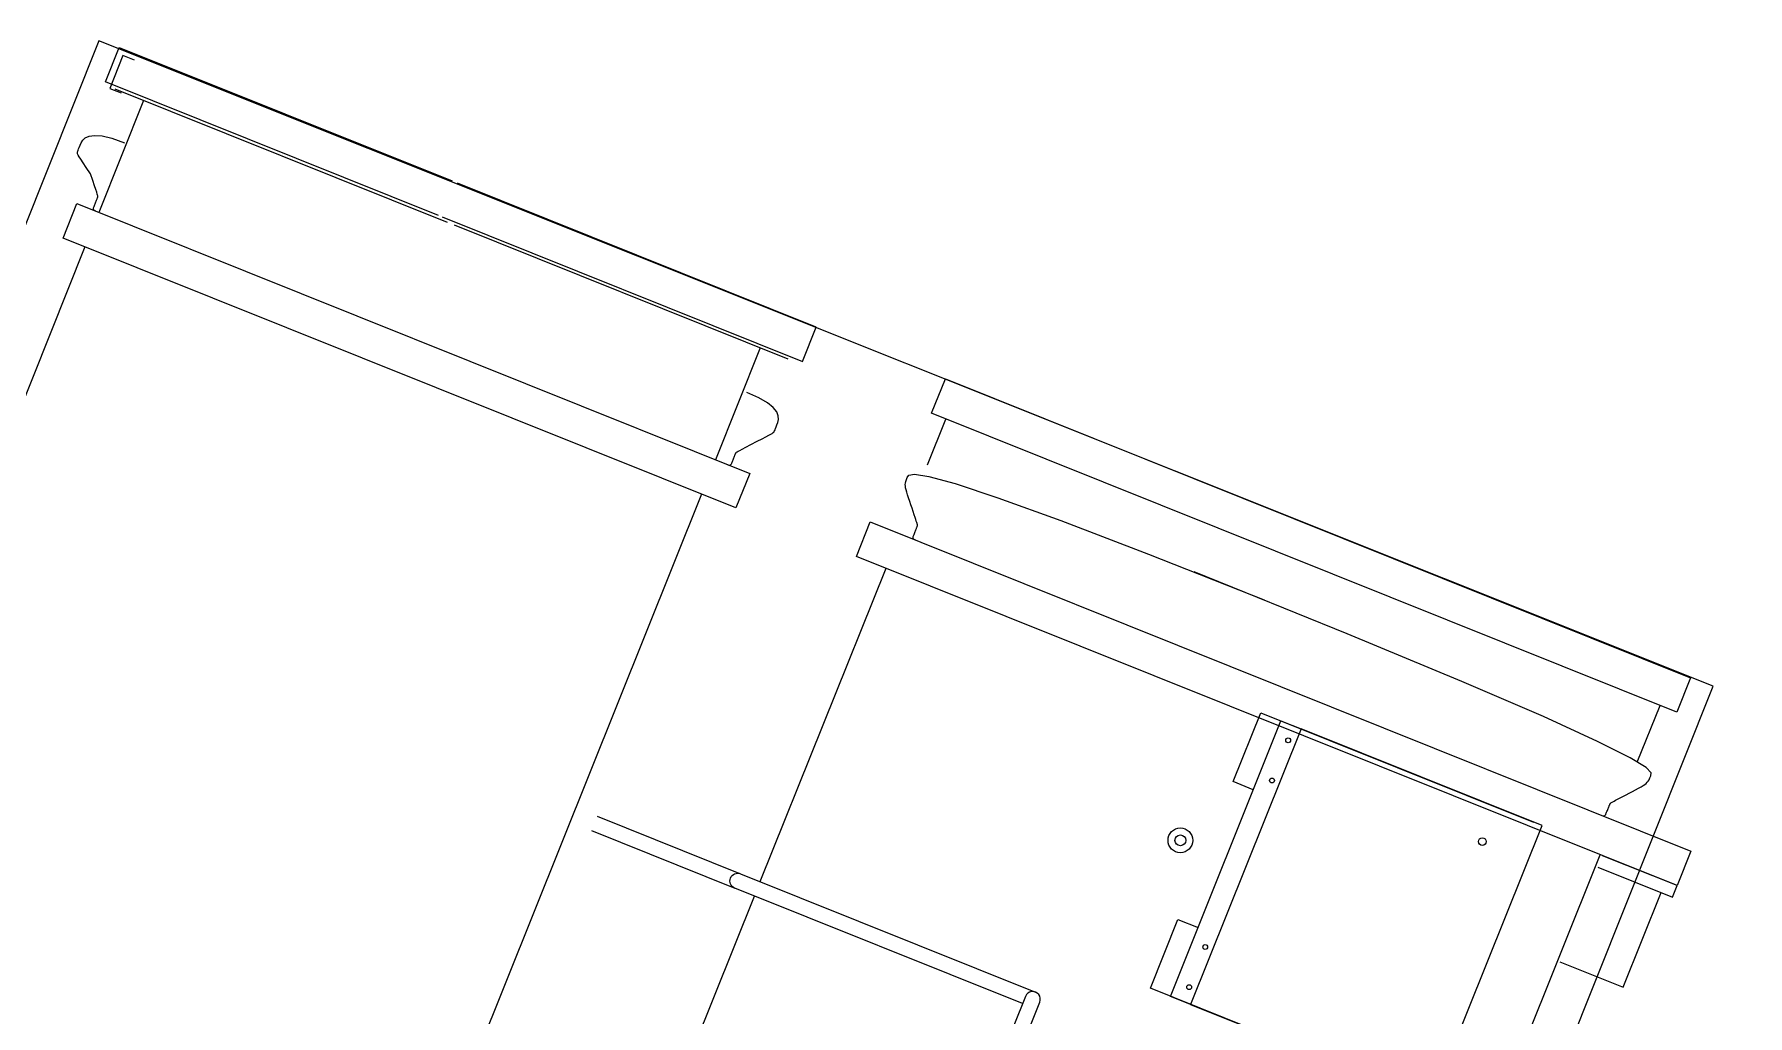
# Model space of a CAD drawing. Extents: x 23618587 to 48466785, y 42305484 to 86624613.
# Drawn here: x 24361014 to 24362717, y 43357325 to 43358301 of the extents above; entities that cross this region are included whole.
import ezdxf

# ---------------------------------------------------------------- set-up
doc = ezdxf.new("R2010")
doc.units = 0
doc.header["$MEASUREMENT"] = 0
doc.layers.add('AC-W', color=7, linetype='CONTINUOUS')
doc.layers.add('楼控', color=1, linetype='CONTINUOUS')

msp = doc.modelspace()

# ---------------------------------------------------------------- linework, layer by layer
at = {"layer": 'AC-W', "color": 7, "ltscale": 300}
for centre, radius, start, end in [((24189221.26409, 43293340.65083), 196000, 18.7775437664, 29.0000337956), ((24148685.34615, 42835267.72991), 567722.67138, 66.5260012819, 69.3279804304), ((24162246.90911, 42870268.06754), 513099.72014, 62.6224147924, 75.1443656534)]:
    msp.add_arc(centre, radius, start, end, dxfattribs=at)
at = {"layer": 'AC-W', "color": 7}
for centre, radius, start, end in [((24148685.34615, 42835267.72991), 567822.67138, 66.8075794562, 69.3229354503), ((24148759.7883, 42835660.74182), 530172.67138, 79.4743453433, 79.4743453433), ((24148766.30591, 42835659.45113), 530172.67138, 78.1227654299, 78.1227654299), ((24148779.34207, 42835656.52904), 530172.67138, 76.2090487924, 76.2090487924), ((24148685.34615, 42835267.72991), 567622.67138, 66.7997511767, 68.2411710536), ((24148685.34615, 42835267.72991), 565472.67138, 66.8927523705, 67.9826562671), ((24148685.34615, 42835267.72991), 565272.67138, 67.1564759426, 67.9826461811), ((24148685.34615, 42835267.72991), 565272.67138, 67.1564759426, 67.9826461798)]:
    msp.add_arc(centre, radius, start, end, dxfattribs=at)
at = {"layer": '楼控', "color": 7}
for p, q in [((24361078.21014, 43358294.19881), (24359861.88422, 43355251.29226)), ((24362682.76996, 43357652.81608), (24361078.21014, 43358294.19881)), ((24361466.44404, 43354609.90953), (24362682.76996, 43357652.81608))]:
    msp.add_line(p, q, dxfattribs=at)
at = {"layer": '楼控'}
for p, q in [((24361094.11397, 43358246.3224), (24361424.36335, 43358113.86472)), ((24361122.67044, 43358234.86887), (24361078.0777, 43358123.68825)), ((24361042.53071, 43358098.21262), (24361056.25858, 43358132.43955)), ((24361056.25858, 43358132.43955), (24361725.08543, 43357864.18392)), ((24361763.3113, 43357977.91818), (24361431.71161, 43358110.91745)), ((24361064.34983, 43358089.46133), (24360675.36061, 43357120.58832)), ((24361711.35756, 43357829.95699), (24361042.53071, 43358098.21262)), ((24361735.54846, 43357989.05341), (24361690.95572, 43357877.87279)), ((24361725.08543, 43357864.18392), (24361711.35756, 43357829.95699)), ((24361677.22785, 43357843.64587), (24361288.23863, 43356874.77286)), ((24362607.31229, 43357577.39674), (24362629.87874, 43357633.66043)), ((24361573.38687, 43357523.71159), (24361715.99906, 43357466.51214)), ((24361567.66693, 43357509.45037), (24361710.27912, 43357452.25092)), ((24361481.22589, 43354771.84552), (24362570.41506, 43357485.40293))]:
    msp.add_line(p, q, dxfattribs=at)
for points in [[(24361415.5833, 43358120.69469), (24361084.72301, 43358253.39739), (24361098.45271, 43358287.62888), (24361429.31299, 43358154.92618)], [(24361113.4352, 43358274.99484), (24361102.02623, 43358279.5708), (24361088.93808, 43358246.93885), (24361100.34705, 43358242.36289)], [(24361069.846, 43358162.01577), (24361065.64808, 43358168.24827), (24361062.46347, 43358173.0297), (24361060.15173, 43358176.56487), (24361058.57241, 43358179.05858), (24361057.58508, 43358180.71561), (24361057.0493, 43358181.74078), (24361056.82463, 43358182.33886), (24361056.77064, 43358182.71466), (24361056.77386, 43358183.04966), (24361056.82869, 43358183.4321), (24361056.95653, 43358183.92691), (24361057.17876, 43358184.59901), (24361057.51677, 43358185.51333), (24361057.99193, 43358186.73479), (24361058.62564, 43358188.32832), (24361059.43928, 43358190.35885), (24361060.50995, 43358192.8187), (24361062.13767, 43358195.40975), (24361064.67817, 43358197.76129), (24361068.48719, 43358199.50259), (24361073.92044, 43358200.26295), (24361081.33368, 43358199.67163), (24361091.08262, 43358197.35792), (24361103.52301, 43358192.9511)], [(24361074.8588, 43358124.98195), (24361073.94357, 43358125.42494), (24361073.31251, 43358125.89927), (24361072.92882, 43358126.40989), (24361072.7557, 43358126.9618), (24361072.75634, 43358127.55998), (24361072.89394, 43358128.20941), (24361073.1317, 43358128.91506), (24361073.43281, 43358129.68192), (24361073.76521, 43358130.51068), (24361074.11582, 43358131.38483), (24361074.4763, 43358132.28359), (24361074.8383, 43358133.18617), (24361075.1935, 43358134.07176), (24361075.53355, 43358134.91958), (24361075.85011, 43358135.70883), (24361076.13483, 43358136.41873), (24361076.38099, 43358137.0344), (24361076.58823, 43358137.56464), (24361076.7578, 43358138.02418), (24361076.89095, 43358138.42773), (24361076.98892, 43358138.79003), (24361077.05297, 43358139.12579), (24361077.08434, 43358139.44973), (24361077.08428, 43358139.77658), (24361077.04183, 43358140.15573), (24361076.89713, 43358140.77528), (24361076.57811, 43358141.85799), (24361076.01272, 43358143.62662), (24361075.12888, 43358146.30395), (24361073.85452, 43358150.11275), (24361072.11758, 43358155.27576), (24361069.846, 43358162.01577)], [(24361419.23392, 43358119.23048), (24361777.46386, 43357975.55025), (24361791.19173, 43358009.77717), (24361434.73764, 43358152.74514)], [(24362660.20644, 43357661.22943), (24362646.47858, 43357627.0025), (24361905.80412, 43357924.07505), (24361919.53198, 43357958.30197), (24362660.20644, 43357661.22943)], [(24361732.42064, 43357896.2678), (24361737.33629, 43357898.84499), (24361741.11957, 43357900.83171), (24361743.92739, 43357902.31349), (24361745.91668, 43357903.37585), (24361747.24435, 43357904.10433), (24361748.06732, 43357904.58444), (24361748.54249, 43357904.90172), (24361748.8268, 43357905.14169), (24361749.0559, 43357905.38591), (24361749.28046, 43357905.70007), (24361749.5299, 43357906.1459), (24361749.83361, 43357906.78511), (24361750.22103, 43357907.67945), (24361750.72155, 43357908.89062), (24361751.3646, 43357910.48035), (24361752.17959, 43357912.51038), (24361753.10547, 43357915.02843), (24361753.71938, 43357918.02631), (24361753.508, 43357921.48183), (24361751.958, 43357925.37282), (24361748.55608, 43357929.67707), (24361742.7889, 43357934.37242), (24361734.14316, 43357939.43668), (24361722.10552, 43357944.84766)], [(24361901.83988, 43357872.75647), (24361920.11997, 43357918.33319)], [(24361703.20652, 43357872.96184), (24361704.17421, 43357872.64963), (24361704.95813, 43357872.55642), (24361705.58833, 43357872.6604), (24361706.09484, 43357872.93972), (24361706.50772, 43357873.37255), (24361706.85701, 43357873.93707), (24361707.17276, 43357874.61145), (24361707.48501, 43357875.37384), (24361707.81741, 43357876.2026), (24361708.16802, 43357877.07675), (24361708.5285, 43357877.97551), (24361708.89051, 43357878.87808), (24361709.2457, 43357879.76368), (24361709.58575, 43357880.6115), (24361709.90231, 43357881.40075), (24361710.18704, 43357882.11065), (24361710.43453, 43357882.72578), (24361710.65113, 43357883.25227), (24361710.8461, 43357883.70162), (24361711.02872, 43357884.08533), (24361711.20825, 43357884.41492), (24361711.39396, 43357884.70187), (24361711.59513, 43357884.95771), (24361711.82102, 43357885.19394), (24361712.11371, 43357885.43867), (24361712.64642, 43357885.78652), (24361713.62517, 43357886.34871), (24361715.25601, 43357887.23648), (24361717.74495, 43357888.56105), (24361721.29801, 43357890.43364), (24361726.12123, 43357892.96548), (24361732.42064, 43357896.2678)], [(24361889.48628, 43357798.24539), (24361888.57107, 43357798.68844), (24361887.94006, 43357799.1629), (24361887.55646, 43357799.67373), (24361887.38344, 43357800.22589), (24361887.38419, 43357800.82435), (24361887.52191, 43357801.47406), (24361887.75977, 43357802.17998), (24361888.06098, 43357802.94708), (24361888.39345, 43357803.77603), (24361888.74412, 43357804.65032), (24361889.10463, 43357805.54916), (24361889.46665, 43357806.45178), (24361889.82185, 43357807.33736), (24361890.16188, 43357808.18514), (24361890.4784, 43357808.97431), (24361890.76308, 43357809.68408), (24361891.00929, 43357810.29924), (24361891.21728, 43357810.82684), (24361891.38901, 43357811.27952), (24361891.52644, 43357811.66989), (24361891.63154, 43357812.0106), (24361891.70625, 43357812.31426), (24361891.75255, 43357812.5935), (24361891.77239, 43357812.86097), (24361891.7642, 43357813.13819), (24361891.71225, 43357813.48239), (24361891.59728, 43357813.95969), (24361891.40004, 43357814.63622), (24361891.10124, 43357815.57811), (24361890.68164, 43357816.85151), (24361890.12197, 43357818.52252), (24361889.40298, 43357820.65729), (24361888.51631, 43357823.28952), (24361887.49734, 43357826.32327), (24361886.39237, 43357829.63016), (24361885.24768, 43357833.08183), (24361884.10957, 43357836.54989), (24361883.02433, 43357839.90598), (24361882.03825, 43357843.02173), (24361881.19763, 43357845.76877), (24361880.54148, 43357848.06024), (24361880.07969, 43357849.97529), (24361879.81488, 43357851.6346), (24361879.74966, 43357853.15885), (24361879.88664, 43357854.6687), (24361880.22844, 43357856.28484), (24361880.77767, 43357858.12793), (24361881.53695, 43357860.31864), (24361883.17472, 43357862.65291), (24361889.02277, 43357863.6277), (24361903.07871, 43357861.41526), (24361929.34016, 43357854.1878), (24361971.80473, 43357840.11757), (24362034.47003, 43357817.37679), (24362121.33369, 43357784.13768), (24362236.39332, 43357738.57249)], [(24362660.63988, 43357488.94816), (24362646.91201, 43357454.72124), (24361831.17028, 43357781.90205), (24361844.89815, 43357816.12897), (24362660.63988, 43357488.94816)], [(24361735.38945, 43357458.72703), (24361860.65629, 43357770.07569)], [(24362572.22032, 43357524.41182), (24362573.18803, 43357524.09965), (24362573.97201, 43357524.00658), (24362574.60228, 43357524.11076), (24362575.1089, 43357524.39033), (24362575.52189, 43357524.82345), (24362575.8713, 43357525.38825), (24362576.18715, 43357526.06289), (24362576.4995, 43357526.82553), (24362576.83198, 43357527.65447), (24362577.18264, 43357528.52876), (24362577.54315, 43357529.42761), (24362577.90518, 43357530.33022), (24362578.26037, 43357531.21581), (24362578.6004, 43357532.06358), (24362578.91692, 43357532.85275), (24362579.2016, 43357533.56253), (24362579.44871, 43357534.17733), (24362579.66294, 43357534.70243), (24362579.8516, 43357535.14831), (24362580.02201, 43357535.52546), (24362580.18148, 43357535.84435), (24362580.3373, 43357536.11548), (24362580.4968, 43357536.34933), (24362580.66727, 43357536.55637), (24362580.86476, 43357536.7511), (24362581.14015, 43357536.96401), (24362581.55307, 43357537.22958), (24362582.16314, 43357537.58231), (24362583.02998, 43357538.05669), (24362584.21321, 43357538.68721), (24362585.77244, 43357539.50837), (24362587.76731, 43357540.55465), (24362590.22713, 43357541.84467), (24362593.06003, 43357543.33349), (24362596.14384, 43357544.96033), (24362599.3564, 43357546.66437), (24362602.57553, 43357548.38481), (24362605.67908, 43357550.06085), (24362608.54487, 43357551.63168), (24362611.05073, 43357553.0365), (24362613.10845, 43357554.23947), (24362614.76556, 43357555.30467), (24362616.10358, 43357556.32111), (24362617.20399, 43357557.37785), (24362618.14829, 43357558.5639), (24362619.01798, 43357559.96831), (24362619.89455, 43357561.6801), (24362620.85951, 43357563.78832), (24362621.06702, 43357566.69624), (24362615.96205, 43357572.06412), (24362600.06222, 43357581.86645), (24362567.88516, 43357598.07773), (24362513.9485, 43357622.67247), (24362432.76988, 43357657.62516), (24362318.86693, 43357704.9103), (24362166.75728, 43357766.50239)], [(24362163.23425, 43357336.67504), (24362143.26854, 43357344.68296), (24362253.09147, 43357618.49836), (24362273.05718, 43357610.49044)], [(24362225.63574, 43357550.04451), (24362205.67004, 43357558.05244), (24362233.12577, 43357626.50629), (24362504.08893, 43357517.82735)], [(24362163.23425, 43357336.67504), (24362402.82273, 43357240.57997), (24362512.64566, 43357514.39538), (24362273.05718, 43357610.49044), (24362163.23425, 43357336.67504)], [(24362568.17772, 43357473.05597), (24362642.33606, 43357443.31226), (24362646.91201, 43357454.72124), (24362572.75367, 43357484.46495)], [(24361629.52109, 43357194.04016), (24361729.92213, 43357444.36448)], [(24362530.42609, 43357378.93192), (24362593.17545, 43357353.76417), (24362630.92708, 43357447.88822)], [(24362394.266, 43357244.01194), (24362123.30284, 43357352.69088), (24362150.75857, 43357421.14473), (24362170.72428, 43357413.13681)]]:
    msp.add_lwpolyline(points, dxfattribs=at)
for points in [[(24361996.30115, 43357337.46324), (24361710.27912, 43357452.25092, -1), (24361715.99906, 43357466.51214), (24362009.16312, 43357348.85991)], [(24361990.24605, 43357281.08973), (24362013.44614, 43357338.93323, 1), (24361999.18492, 43357344.65318), (24361975.98483, 43357286.80967)]]:
    msp.add_lwpolyline(points, format="xyb", dxfattribs=at)
for centre, radius in [((24362260.21804, 43357599.08462), 2.40836), ((24362244.20219, 43357559.15321), 2.40836), ((24362153.13652, 43357499.72045), 12.29249), ((24362153.13652, 43357499.72045), 5.38436), ((24362453.28189, 43357498.47227), 3.7769), ((24362177.85084, 43357393.72306), 2.40836), ((24362161.835, 43357353.79165), 2.40836)]:
    msp.add_circle(centre, radius, dxfattribs=at)

doc.saveas('drawing.dxf')
